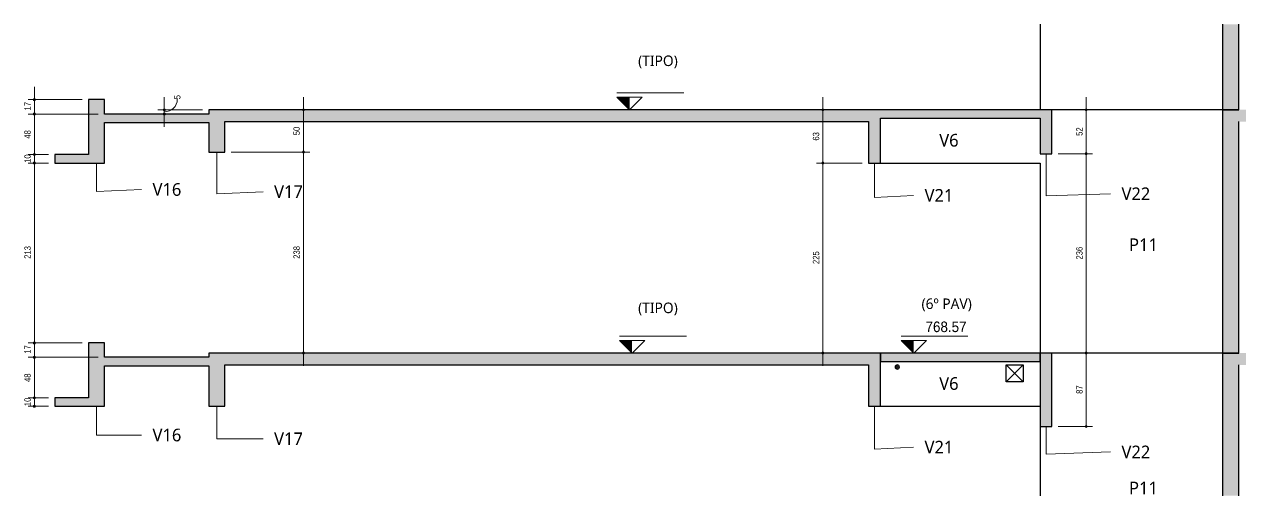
# Model space of a CAD drawing. Header units: centimetres. Extents: x -1968 to 25888, y -1244 to 84208.
# Drawn here: x 19089 to 20526, y 76688 to 77246 of the extents above; entities that cross this region are included whole.
import ezdxf

# ---------------------------------------------------------------- set-up
doc = ezdxf.new("R2010")
doc.units = ezdxf.units.CM
for name, color, linetype, lineweight in [('A-ANNO-DIMS', 7, 'Continuous', 9), ('A-ANNO-DIMS-50', 7, 'Continuous', 9), ('A-FLOR', 7, 'Continuous', 18), ('A-GENM', 7, 'Continuous', 18), ('G-ANNO-DIMS', 7, 'Continuous', 9), ('G-ANNO-TEXT', 7, 'Continuous', 9), ('S-BEAM', 7, 'Continuous', 18), ('S-BEAM-IDEN', 7, 'Continuous', 9), ('S-COLS', 7, 'Continuous', 18), ('S-COLS-IDEN', 7, 'Continuous', 9)]:
    doc.layers.add(name, color=color, linetype=linetype, lineweight=lineweight)
doc.styles.add('Fira Sans', font='', dxfattribs={"width": 0.9, "height": 7.5})
doc.styles.add('Fira Sans_5', font='', dxfattribs={"width": 0.95, "height": 12.5})
doc.styles.add('Gadugi_1', font='gadugi.ttf', dxfattribs={"height": 15})
doc.styles.add('Gadugi_3', font='gadugi.ttf', dxfattribs={"height": 12.5})
doc.styles.add('Gadugi_7', font='gadugi.ttf', dxfattribs={"height": 0.05})
doc.styles.get('Fira Sans').set_extended_font_data('Fira Sans')
doc.styles.get('Fira Sans_5').set_extended_font_data('Fira Sans')
doc.dimstyles.new('PED_R80_1_5mm_ACIMA_As_ESQ__R00_2', dxfattribs={"dimscale": 30.48, "dimtxt": 10.229846, "dimasz": 0.328084, "dimexe": 0.246063, "dimexo": 0.246063, "dimgap": 0.049213, "dimtad": 1, "dimdec": 1, "dimrnd": 0.5, "dimdsep": 46, "dimtxsty": 'Fira Sans', "dimblk1": 'DOTSMALL', "dimblk2": 'DOTSMALL', "dimsah": 1, "dimcen": 0.09, "dimdle": 0.492126, "dimazin": 0, "dimtfac": 1, "dimtdec": 4, "dimtix": 1, "dimtmove": 1, "dimatfit": 3, "dimfxl": 1, "dimtvp": 1, "dimtolj": 1, "dimtzin": 0, "dimarcsym": 2})
doc.dimstyles.new('PED_R80_1_5mm_ACIMA_As_ESQ__R00_3', dxfattribs={"dimscale": 30.48, "dimtxt": 10.229846, "dimasz": 0.328084, "dimexe": 0.246063, "dimexo": 0.246063, "dimgap": 0.049213, "dimtad": 1, "dimdec": 1, "dimrnd": 0.5, "dimdsep": 46, "dimtxsty": 'Fira Sans', "dimblk1": 'DOTSMALL', "dimblk2": 'DOTSMALL', "dimsah": 1, "dimcen": 0.09, "dimdle": 0.492126, "dimazin": 0, "dimtfac": 1, "dimtdec": 4, "dimtix": 1, "dimtmove": 0, "dimatfit": 3, "dimfxl": 1, "dimtvp": 1, "dimtolj": 1, "dimtzin": 0, "dimarcsym": 2})

# ---------------------------------------------------------------- blocks, each defined once
blk = doc.blocks.new('PED_FURO_CIRCULAR_R04_2020 _INSTÂNCIA_ - FURO CIRC-3742523-CT002 L -CORTE B-B')
at = {"layer": 'A-GENM', "color": 253, "lineweight": 25, "true_color": 0xaaaaaa}
for p, q in [((-145, 76840.5), (-140, 76840.5)), ((-142.5, 76838), (-142.5, 76843))]:
    blk.add_line(p, q, dxfattribs=at)
blk = doc.blocks.new('PED_FURO_RETANGULAR_R04_2020 _INSTÂNCIA_ - FURO RET-3746569-CT002 L -CORTE B-B')
at = {"layer": 'A-GENM', "color": 253, "lineweight": 25, "true_color": 0xaaaaaa}
for p, q in [((551.7, 76823), (531.7, 76843)), ((531.7, 76823), (551.7, 76843))]:
    blk.add_line(p, q, dxfattribs=at)
blk = doc.blocks.new('DIMBLOCK449-CT002 L -CORTE B-B')
at = {"layer": 'A-ANNO-DIMS-50', "true_color": 0x000032}
h = blk.add_hatch(color=178, dxfattribs=at)
edge = h.paths.add_edge_path(flags=0)
edge.add_arc((20345.1, 77145), 1.25, 0, 360)
h = blk.add_hatch(color=178, dxfattribs=at)
edge = h.paths.add_edge_path(flags=0)
edge.add_arc((20345.1, 77093), 1.25, 0, 360)
at = {"layer": 'A-ANNO-DIMS-50', "color": 178, "true_color": 0x000032}
for p, q in [((20345.1, 77160), (20345.1, 77093)), ((20312, 77145), (20352.6, 77145)), ((20345.1, 77145), (20312, 77145)), ((20312, 77093), (20352.6, 77093)), ((20345.1, 77093), (20312, 77093))]:
    blk.add_line(p, q, dxfattribs=at)
for centre in [(20345.1, 77145), (20345.1, 77093)]:
    blk.add_circle(centre, 1.25, dxfattribs=at)
at = {"layer": 'A-ANNO-DIMS-50', "color": 0, "insert": (20333.2, 77114.2), "char_height": 7.5, "width": 11.489, "attachment_point": 1, "rotation": 90, "line_spacing_factor": 1.049215, "style": 'Fira Sans'}
blk.add_mtext('52', dxfattribs=at)
blk = doc.blocks.new('_DotSmall')
at = {"color": 0, "linetype": 'ByBlock', "const_width": 0.5}
blk.add_lwpolyline([(-0.0625, 0, 1), (0.0625, 0, 1)], format="xyb", close=True, dxfattribs=at)
blk = doc.blocks.new('DIMBLOCK450-CT002 L -CORTE B-B')
at = {"layer": 'A-ANNO-DIMS-50', "true_color": 0x000032}
h = blk.add_hatch(color=178, dxfattribs=at)
edge = h.paths.add_edge_path(flags=0)
edge.add_arc((20345.1, 77093), 1.25, 0, 360)
h = blk.add_hatch(color=178, dxfattribs=at)
edge = h.paths.add_edge_path(flags=0)
edge.add_arc((20345.1, 76857), 1.25, 0, 360)
at = {"layer": 'A-ANNO-DIMS-50', "color": 178, "true_color": 0x000032}
for p, q in [((20312, 77093), (20352.6, 77093)), ((20345.1, 77093), (20312, 77093)), ((20345.1, 77093), (20345.1, 76857)), ((20339.4, 76857), (20352.6, 76857)), ((20345.1, 76857), (20339.4, 76857))]:
    blk.add_line(p, q, dxfattribs=at)
for centre in [(20345.1, 77093), (20345.1, 76857)]:
    blk.add_circle(centre, 1.25, dxfattribs=at)
at = {"layer": 'A-ANNO-DIMS-50', "color": 0, "insert": (20333.2, 76967.7), "char_height": 7.5, "width": 17.627, "attachment_point": 1, "rotation": 90, "line_spacing_factor": 1.049215, "style": 'Fira Sans'}
blk.add_mtext('236', dxfattribs=at)
blk = doc.blocks.new('DIMBLOCK451-CT002 L -CORTE B-B')
at = {"layer": 'A-ANNO-DIMS-50', "true_color": 0x000032}
h = blk.add_hatch(color=178, dxfattribs=at)
edge = h.paths.add_edge_path(flags=0)
edge.add_arc((20345.1, 76857), 1.25, 0, 360)
h = blk.add_hatch(color=178, dxfattribs=at)
edge = h.paths.add_edge_path(flags=0)
edge.add_arc((20345.1, 76770), 1.25, 0, 360)
at = {"layer": 'A-ANNO-DIMS-50', "color": 178, "true_color": 0x000032}
for p, q in [((20339.4, 76857), (20352.6, 76857)), ((20345.1, 76857), (20339.4, 76857)), ((20345.1, 76857), (20345.1, 76770)), ((20312, 76770), (20352.6, 76770)), ((20345.1, 76770), (20312, 76770))]:
    blk.add_line(p, q, dxfattribs=at)
for centre in [(20345.1, 76857), (20345.1, 76770)]:
    blk.add_circle(centre, 1.25, dxfattribs=at)
at = {"layer": 'A-ANNO-DIMS-50', "color": 0, "insert": (20333.2, 76808.7), "char_height": 7.5, "width": 11.489, "attachment_point": 1, "rotation": 90, "line_spacing_factor": 1.049215, "style": 'Fira Sans'}
blk.add_mtext('87', dxfattribs=at)
blk = doc.blocks.new('DIMBLOCK463-CT002 L -CORTE B-B')
at = {"layer": 'A-ANNO-DIMS-50', "true_color": 0x000032}
h = blk.add_hatch(color=178, dxfattribs=at)
edge = h.paths.add_edge_path(flags=0)
edge.add_arc((19100.5, 77157), 1.25, 0, 360)
h = blk.add_hatch(color=178, dxfattribs=at)
edge = h.paths.add_edge_path(flags=0)
edge.add_arc((19100.5, 77140), 1.25, 0, 360)
at = {"layer": 'A-ANNO-DIMS-50', "color": 178, "true_color": 0x000032}
for p, q in [((19100.5, 77172), (19100.5, 77140)), ((19157, 77157), (19093, 77157)), ((19100.5, 77157), (19157, 77157)), ((19176, 77140), (19093, 77140)), ((19100.5, 77140), (19176, 77140))]:
    blk.add_line(p, q, dxfattribs=at)
for centre in [(19100.5, 77157), (19100.5, 77140)]:
    blk.add_circle(centre, 1.25, dxfattribs=at)
at = {"layer": 'A-ANNO-DIMS-50', "color": 0, "insert": (19088.6, 77144.2), "char_height": 7.5, "width": 10.23, "attachment_point": 1, "rotation": 90, "line_spacing_factor": 1.049215, "style": 'Fira Sans'}
blk.add_mtext('17', dxfattribs=at)
blk = doc.blocks.new('DIMBLOCK464-CT002 L -CORTE B-B')
at = {"layer": 'A-ANNO-DIMS-50', "true_color": 0x000032}
h = blk.add_hatch(color=178, dxfattribs=at)
edge = h.paths.add_edge_path(flags=0)
edge.add_arc((19100.5, 77140), 1.25, 0, 360)
h = blk.add_hatch(color=178, dxfattribs=at)
edge = h.paths.add_edge_path(flags=0)
edge.add_arc((19100.5, 77092), 1.25, 0, 360)
at = {"layer": 'A-ANNO-DIMS-50', "color": 178, "true_color": 0x000032}
for p, q in [((19176, 77140), (19093, 77140)), ((19100.5, 77140), (19100.5, 77092)), ((19100.5, 77140), (19176, 77140)), ((19117, 77092), (19093, 77092)), ((19100.5, 77092), (19117, 77092))]:
    blk.add_line(p, q, dxfattribs=at)
for centre in [(19100.5, 77140), (19100.5, 77092)]:
    blk.add_circle(centre, 1.25, dxfattribs=at)
at = {"layer": 'A-ANNO-DIMS-50', "color": 0, "insert": (19088.6, 77110.8), "char_height": 7.5, "width": 12.433, "attachment_point": 1, "rotation": 90, "line_spacing_factor": 1.049215, "style": 'Fira Sans'}
blk.add_mtext('48', dxfattribs=at)
blk = doc.blocks.new('DIMBLOCK465-CT002 L -CORTE B-B')
at = {"layer": 'A-ANNO-DIMS-50', "true_color": 0x000032}
h = blk.add_hatch(color=178, dxfattribs=at)
edge = h.paths.add_edge_path(flags=0)
edge.add_arc((19100.5, 77092), 1.25, 0, 360)
h = blk.add_hatch(color=178, dxfattribs=at)
edge = h.paths.add_edge_path(flags=0)
edge.add_arc((19100.5, 77082), 1.25, 0, 360)
at = {"layer": 'A-ANNO-DIMS-50', "color": 178, "true_color": 0x000032}
for p, q in [((19117, 77092), (19093, 77092)), ((19117, 77082), (19093, 77082)), ((19100.5, 77092), (19100.5, 77082)), ((19100.5, 77092), (19117, 77092)), ((19100.5, 77082), (19117, 77082))]:
    blk.add_line(p, q, dxfattribs=at)
for centre in [(19100.5, 77092), (19100.5, 77082)]:
    blk.add_circle(centre, 1.25, dxfattribs=at)
at = {"layer": 'A-ANNO-DIMS-50', "color": 0, "insert": (19088.6, 77082.2), "char_height": 7.5, "width": 11.489, "attachment_point": 1, "rotation": 90, "line_spacing_factor": 1.049215, "style": 'Fira Sans'}
blk.add_mtext('10', dxfattribs=at)
blk = doc.blocks.new('DIMBLOCK466-CT002 L -CORTE B-B')
at = {"layer": 'A-ANNO-DIMS-50', "true_color": 0x000032}
h = blk.add_hatch(color=178, dxfattribs=at)
edge = h.paths.add_edge_path(flags=0)
edge.add_arc((19100.5, 77082), 1.25, 0, 360)
h = blk.add_hatch(color=178, dxfattribs=at)
edge = h.paths.add_edge_path(flags=0)
edge.add_arc((19100.5, 76869), 1.25, 0, 360)
at = {"layer": 'A-ANNO-DIMS-50', "color": 178, "true_color": 0x000032}
for p, q in [((19117, 77082), (19093, 77082)), ((19100.5, 77082), (19100.5, 76869)), ((19100.5, 77082), (19117, 77082)), ((19157, 76869), (19093, 76869)), ((19100.5, 76869), (19157, 76869))]:
    blk.add_line(p, q, dxfattribs=at)
for centre in [(19100.5, 77082), (19100.5, 76869)]:
    blk.add_circle(centre, 1.25, dxfattribs=at)
at = {"layer": 'A-ANNO-DIMS-50', "color": 0, "insert": (19088.6, 76968.6), "char_height": 7.5, "width": 16.525, "attachment_point": 1, "rotation": 90, "line_spacing_factor": 1.049215, "style": 'Fira Sans'}
blk.add_mtext('213', dxfattribs=at)
blk = doc.blocks.new('DIMBLOCK467-CT002 L -CORTE B-B')
at = {"layer": 'A-ANNO-DIMS-50', "true_color": 0x000032}
h = blk.add_hatch(color=178, dxfattribs=at)
edge = h.paths.add_edge_path(flags=0)
edge.add_arc((19100.5, 76869), 1.25, 0, 360)
h = blk.add_hatch(color=178, dxfattribs=at)
edge = h.paths.add_edge_path(flags=0)
edge.add_arc((19100.5, 76852), 1.25, 0, 360)
at = {"layer": 'A-ANNO-DIMS-50', "color": 178, "true_color": 0x000032}
for p, q in [((19157, 76869), (19093, 76869)), ((19100.5, 76869), (19100.5, 76852)), ((19100.5, 76869), (19157, 76869)), ((19176, 76852), (19093, 76852)), ((19100.5, 76852), (19176, 76852))]:
    blk.add_line(p, q, dxfattribs=at)
for centre in [(19100.5, 76869), (19100.5, 76852)]:
    blk.add_circle(centre, 1.25, dxfattribs=at)
at = {"layer": 'A-ANNO-DIMS-50', "color": 0, "insert": (19088.6, 76856.2), "char_height": 7.5, "width": 10.23, "attachment_point": 1, "rotation": 90, "line_spacing_factor": 1.049215, "style": 'Fira Sans'}
blk.add_mtext('17', dxfattribs=at)
blk = doc.blocks.new('DIMBLOCK468-CT002 L -CORTE B-B')
at = {"layer": 'A-ANNO-DIMS-50', "true_color": 0x000032}
h = blk.add_hatch(color=178, dxfattribs=at)
edge = h.paths.add_edge_path(flags=0)
edge.add_arc((19100.5, 76852), 1.25, 0, 360)
h = blk.add_hatch(color=178, dxfattribs=at)
edge = h.paths.add_edge_path(flags=0)
edge.add_arc((19100.5, 76804), 1.25, 0, 360)
at = {"layer": 'A-ANNO-DIMS-50', "color": 178, "true_color": 0x000032}
for p, q in [((19176, 76852), (19093, 76852)), ((19100.5, 76852), (19100.5, 76804)), ((19100.5, 76852), (19176, 76852)), ((19117, 76804), (19093, 76804)), ((19100.5, 76804), (19117, 76804))]:
    blk.add_line(p, q, dxfattribs=at)
for centre in [(19100.5, 76852), (19100.5, 76804)]:
    blk.add_circle(centre, 1.25, dxfattribs=at)
at = {"layer": 'A-ANNO-DIMS-50', "color": 0, "insert": (19088.6, 76822.8), "char_height": 7.5, "width": 12.433, "attachment_point": 1, "rotation": 90, "line_spacing_factor": 1.049215, "style": 'Fira Sans'}
blk.add_mtext('48', dxfattribs=at)
blk = doc.blocks.new('DIMBLOCK469-CT002 L -CORTE B-B')
at = {"layer": 'A-ANNO-DIMS-50', "true_color": 0x000032}
h = blk.add_hatch(color=178, dxfattribs=at)
edge = h.paths.add_edge_path(flags=0)
edge.add_arc((19100.5, 76804), 1.25, 0, 360)
h = blk.add_hatch(color=178, dxfattribs=at)
edge = h.paths.add_edge_path(flags=0)
edge.add_arc((19100.5, 76794), 1.25, 0, 360)
at = {"layer": 'A-ANNO-DIMS-50', "color": 178, "true_color": 0x000032}
for p, q in [((19117, 76804), (19093, 76804)), ((19117, 76794), (19093, 76794)), ((19100.5, 76804), (19100.5, 76794)), ((19100.5, 76804), (19117, 76804)), ((19100.5, 76794), (19117, 76794))]:
    blk.add_line(p, q, dxfattribs=at)
for centre in [(19100.5, 76804), (19100.5, 76794)]:
    blk.add_circle(centre, 1.25, dxfattribs=at)
at = {"layer": 'A-ANNO-DIMS-50', "color": 0, "insert": (19088.6, 76794.2), "char_height": 7.5, "width": 11.489, "attachment_point": 1, "rotation": 90, "line_spacing_factor": 1.049215, "style": 'Fira Sans'}
blk.add_mtext('10', dxfattribs=at)
blk = doc.blocks.new('DIMBLOCK470-CT002 L -CORTE B-B')
at = {"layer": 'A-ANNO-DIMS-50', "true_color": 0x000032}
h = blk.add_hatch(color=178, dxfattribs=at)
edge = h.paths.add_edge_path(flags=0)
edge.add_arc((19418.9, 77145), 1.25, 0, 360)
h = blk.add_hatch(color=178, dxfattribs=at)
edge = h.paths.add_edge_path(flags=0)
edge.add_arc((19418.9, 77095), 1.25, 0, 360)
at = {"layer": 'A-ANNO-DIMS-50', "color": 178, "true_color": 0x000032}
for p, q in [((19418.9, 77160), (19418.9, 77095)), ((19413.1, 77145), (19426.4, 77145)), ((19418.9, 77145), (19413.1, 77145)), ((19333.5, 77095), (19426.4, 77095)), ((19418.9, 77095), (19333.5, 77095))]:
    blk.add_line(p, q, dxfattribs=at)
for centre in [(19418.9, 77145), (19418.9, 77095)]:
    blk.add_circle(centre, 1.25, dxfattribs=at)
at = {"layer": 'A-ANNO-DIMS-50', "color": 0, "insert": (19407, 77114.9), "char_height": 7.5, "width": 12.276, "attachment_point": 1, "rotation": 90, "line_spacing_factor": 1.049215, "style": 'Fira Sans'}
blk.add_mtext('50', dxfattribs=at)
blk = doc.blocks.new('DIMBLOCK471-CT002 L -CORTE B-B')
at = {"layer": 'A-ANNO-DIMS-50', "true_color": 0x000032}
h = blk.add_hatch(color=178, dxfattribs=at)
edge = h.paths.add_edge_path(flags=0)
edge.add_arc((19418.9, 77095), 1.25, 0, 360)
h = blk.add_hatch(color=178, dxfattribs=at)
edge = h.paths.add_edge_path(flags=0)
edge.add_arc((19418.9, 76857), 1.25, 0, 360)
at = {"layer": 'A-ANNO-DIMS-50', "color": 178, "true_color": 0x000032}
for p, q in [((19333.5, 77095), (19426.4, 77095)), ((19418.9, 77095), (19333.5, 77095)), ((19418.9, 77095), (19418.9, 76842)), ((19413.1, 76857), (19426.4, 76857)), ((19418.9, 76857), (19413.1, 76857))]:
    blk.add_line(p, q, dxfattribs=at)
for centre in [(19418.9, 77095), (19418.9, 76857)]:
    blk.add_circle(centre, 1.25, dxfattribs=at)
at = {"layer": 'A-ANNO-DIMS-50', "color": 0, "insert": (19407, 76968.6), "char_height": 7.5, "width": 17.784, "attachment_point": 1, "rotation": 90, "line_spacing_factor": 1.049215, "style": 'Fira Sans'}
blk.add_mtext('238', dxfattribs=at)
blk = doc.blocks.new('DIMBLOCK472-CT002 L -CORTE B-B')
at = {"layer": 'A-ANNO-DIMS-50', "true_color": 0x000032}
h = blk.add_hatch(color=178, dxfattribs=at)
edge = h.paths.add_edge_path(flags=0)
edge.add_arc((20033.5, 77145), 1.25, 0, 360)
h = blk.add_hatch(color=178, dxfattribs=at)
edge = h.paths.add_edge_path(flags=0)
edge.add_arc((20033.5, 77082), 1.25, 0, 360)
at = {"layer": 'A-ANNO-DIMS-50', "color": 178, "true_color": 0x000032}
for p, q in [((20033.5, 77160), (20033.5, 77082)), ((20027.7, 77145), (20041, 77145)), ((20033.5, 77145), (20027.7, 77145)), ((20080, 77082), (20026, 77082)), ((20033.5, 77082), (20080, 77082))]:
    blk.add_line(p, q, dxfattribs=at)
for centre in [(20033.5, 77145), (20033.5, 77082)]:
    blk.add_circle(centre, 1.25, dxfattribs=at)
at = {"layer": 'A-ANNO-DIMS-50', "color": 0, "insert": (20021.6, 77108.5), "char_height": 7.5, "width": 11.961, "attachment_point": 1, "rotation": 90, "line_spacing_factor": 1.049215, "style": 'Fira Sans'}
blk.add_mtext('63', dxfattribs=at)
blk = doc.blocks.new('DIMBLOCK473-CT002 L -CORTE B-B')
at = {"layer": 'A-ANNO-DIMS-50', "true_color": 0x000032}
h = blk.add_hatch(color=178, dxfattribs=at)
edge = h.paths.add_edge_path(flags=0)
edge.add_arc((20033.5, 77082), 1.25, 0, 360)
h = blk.add_hatch(color=178, dxfattribs=at)
edge = h.paths.add_edge_path(flags=0)
edge.add_arc((20033.5, 76857), 1.25, 0, 360)
at = {"layer": 'A-ANNO-DIMS-50', "color": 178, "true_color": 0x000032}
for p, q in [((20080, 77082), (20026, 77082)), ((20033.5, 77082), (20033.5, 76842)), ((20033.5, 77082), (20080, 77082)), ((20027.7, 76857), (20041, 76857)), ((20033.5, 76857), (20027.7, 76857))]:
    blk.add_line(p, q, dxfattribs=at)
for centre in [(20033.5, 77082), (20033.5, 76857)]:
    blk.add_circle(centre, 1.25, dxfattribs=at)
at = {"layer": 'A-ANNO-DIMS-50', "color": 0, "insert": (20021.6, 76962.4), "char_height": 7.5, "width": 17.155, "attachment_point": 1, "rotation": 90, "line_spacing_factor": 1.049215, "style": 'Fira Sans'}
blk.add_mtext('225', dxfattribs=at)
blk = doc.blocks.new('DIMBLOCK474-CT002 L -CORTE B-B')
at = {"layer": 'A-ANNO-DIMS-50', "true_color": 0x000032}
h = blk.add_hatch(color=178, dxfattribs=at)
edge = h.paths.add_edge_path(flags=0)
edge.add_arc((19254.2, 77145), 1.25, 0, 360)
h = blk.add_hatch(color=178, dxfattribs=at)
edge = h.paths.add_edge_path(flags=0)
edge.add_arc((19254.2, 77140), 1.25, 0, 360)
at = {"layer": 'A-ANNO-DIMS-50', "color": 178, "true_color": 0x000032}
for p, q in [((19254.2, 77160), (19254.2, 77125)), ((19299.5, 77145), (19246.7, 77145)), ((19248.5, 77140), (19261.7, 77140)), ((19254.2, 77140), (19248.5, 77140)), ((19254.2, 77145), (19299.5, 77145))]:
    blk.add_line(p, q, dxfattribs=at)
for centre in [(19254.2, 77145), (19254.2, 77140)]:
    blk.add_circle(centre, 1.25, dxfattribs=at)
blk.add_ellipse((19254.2, 77157.4), major_axis=(15.4, 0), ratio=0.968077, start_param=4.712389, end_param=6.283185, dxfattribs=at)
at = {"layer": 'A-ANNO-DIMS-50', "color": 0, "insert": (19265.8, 77157.4), "char_height": 7.5, "width": 5.823, "attachment_point": 1, "rotation": 90, "line_spacing_factor": 1.049215, "style": 'Fira Sans'}
blk.add_mtext('5', dxfattribs=at)
blk = doc.blocks.new('Elevações de ponto - SIMBOLO DE NÍVEL-CORTE-2219088-CT002 L -CORTE B-B')
at = {"layer": 'G-ANNO-DIMS'}
blk.add_hatch(color=256, dxfattribs=at).paths.add_polyline_path([(-996.7, 77160), (-996.7, 77145), (-1011.7, 77160)], flags=0)
for p, q in [((-932.6, 77165.1), (-1011.7, 77165.1)), ((-996.7, 77145), (-1011.7, 77160)), ((-1011.7, 77160), (-981.7, 77160)), ((-981.7, 77160), (-996.7, 77145))]:
    blk.add_line(p, q, dxfattribs=at)

msp = doc.modelspace()

# ---------------------------------------------------------------- hatches: boundary and pattern name
at = {"layer": 'A-FLOR', "true_color": 0xa6a6a6}
for points in [[(19183.5, 77130), (19307, 77130), (19307, 77140), (19183.5, 77140), (19183.5, 77131)], [(20290.5, 77135), (20290.5, 77145), (20101.5, 77145), (20101.5, 77135), (20273.63, 77135)], [(19164.5, 77082), (19164.5, 77092), (19124.5, 77092), (19124.5, 77082)], [(19307, 76842), (19307, 76852), (19183.5, 76852), (19183.5, 76842)], [(20250.5, 76847), (20290.5, 76847), (20290.5, 76857), (20101.5, 76857), (20101.5, 76847), (20175.3, 76847)], [(19164.5, 76794), (19164.5, 76804), (19124.5, 76804), (19124.5, 76794)]]:
    msp.add_hatch(color=253, dxfattribs=at).paths.add_polyline_path(points, flags=0)
h = msp.add_hatch(color=253, dxfattribs=at)
h.paths.add_polyline_path([(20677.5, 77131), (20677.5, 77145), (20525.5, 77145), (20525.5, 77131), (20537.92, 77131)], flags=0)
h.paths.add_polyline_path([(19812.67, 77131), (20087.5, 77131), (20087.5, 77145), (19326, 77145), (19326, 77131)], flags=0)
h = msp.add_hatch(color=253, dxfattribs=at)
h.paths.add_polyline_path([(19326, 76843), (20087.5, 76843), (20087.5, 76857), (19326, 76857)], flags=0)
h.paths.add_polyline_path([(20677.5, 76843), (20677.5, 76857), (20525.5, 76857), (20525.5, 76843), (20537.92, 76843)], flags=0)
at = {"layer": 'S-BEAM', "true_color": 0xa6a6a6}
for points in [[(19183.5, 77082), (19183.5, 77157), (19164.5, 77157), (19164.5, 77082)], [(19307, 77095), (19326, 77095), (19326, 77145), (19307, 77145), (19307, 77130)], [(20101.5, 77082), (20101.5, 77145), (20087.5, 77145), (20087.5, 77082)], [(20304.5, 77093), (20304.5, 77145), (20290.5, 77145), (20290.5, 77093), (20296.17, 77093)], [(19183.5, 76794), (19183.5, 76869), (19164.5, 76869), (19164.5, 76794)], [(19307, 76794), (19326, 76794), (19326, 76857), (19307, 76857), (19307, 76842)], [(20101.5, 76794), (20101.5, 76857), (20087.5, 76857), (20087.5, 76794)], [(20304.5, 76770), (20304.5, 76857), (20290.5, 76857), (20290.5, 76770), (20296.17, 76770)]]:
    msp.add_hatch(color=253, dxfattribs=at).paths.add_polyline_path(points, flags=0)
at = {"layer": 'S-COLS', "true_color": 0xa6a6a6}
for points in [[(20506.5, 77145), (20525.5, 77145), (20525.5, 77246.23), (20506.5, 77246.23)], [(20506.5, 76857), (20525.5, 76857), (20525.5, 77145), (20506.5, 77145), (20506.5, 76967.17)], [(20506.5, 76688.1), (20525.5, 76688.1), (20525.5, 76857), (20506.5, 76857)]]:
    msp.add_hatch(color=253, dxfattribs=at).paths.add_polyline_path(points, flags=0)

# ---------------------------------------------------------------- linework, layer by layer
at = {"layer": 'A-FLOR', "lineweight": 25}
for p, q in [((19307, 77140), (19183.5, 77140)), ((20087.5, 77145), (19326, 77145)), ((20290.5, 77145), (20101.5, 77145)), ((19183.5, 77130), (19307, 77130)), ((19326, 77131), (20087.5, 77131)), ((20101.5, 77135), (20290.5, 77135)), ((19164.5, 77092), (19124.5, 77092)), ((19124.5, 77092), (19124.5, 77082)), ((19124.5, 77082), (19164.5, 77082)), ((19307, 76852), (19183.5, 76852)), ((20087.5, 76857), (19326, 76857)), ((20290.5, 76857), (20101.5, 76857)), ((20101.5, 76857), (20101.5, 76847)), ((20290.5, 76847), (20290.5, 76857)), ((19183.5, 76842), (19307, 76842)), ((19326, 76843), (20087.5, 76843)), ((20101.5, 76847), (20290.5, 76847)), ((19164.5, 76804), (19124.5, 76804)), ((19124.5, 76804), (19124.5, 76794)), ((19124.5, 76794), (19164.5, 76794))]:
    msp.add_line(p, q, dxfattribs=at)
at = {"layer": 'S-BEAM', "lineweight": 25}
for p, q in [((19183.5, 77157), (19164.5, 77157)), ((19164.5, 77157), (19164.5, 77092)), ((19183.5, 77140), (19183.5, 77157)), ((19326, 77145), (19307, 77145)), ((19307, 77145), (19307, 77140)), ((20101.5, 77145), (20087.5, 77145)), ((20304.5, 77145), (20290.5, 77145)), ((20304.5, 77093), (20304.5, 77145)), ((19183.5, 77082), (19183.5, 77130)), ((19307, 77130), (19307, 77095)), ((19326, 77095), (19326, 77131)), ((20087.5, 77131), (20087.5, 77082)), ((20101.5, 77082), (20101.5, 77135)), ((20290.5, 77135), (20290.5, 77093)), ((19307, 77095), (19326, 77095)), ((19164.5, 77082), (19183.5, 77082)), ((20087.5, 77082), (20101.5, 77082)), ((20101.5, 77082), (20290.5, 77082)), ((20290.5, 77093), (20304.5, 77093)), ((19183.5, 76869), (19164.5, 76869)), ((19164.5, 76869), (19164.5, 76804)), ((19183.5, 76852), (19183.5, 76869)), ((19326, 76857), (19307, 76857)), ((19307, 76857), (19307, 76852)), ((20101.5, 76857), (20087.5, 76857)), ((20101.5, 76847), (20101.5, 76857)), ((20304.5, 76857), (20290.5, 76857)), ((20290.5, 76857), (20290.5, 76847)), ((20304.5, 76770), (20304.5, 76857)), ((19183.5, 76794), (19183.5, 76842)), ((19307, 76842), (19307, 76794)), ((19326, 76794), (19326, 76843)), ((20087.5, 76843), (20087.5, 76794)), ((20101.5, 76794), (20101.5, 76847)), ((20250.5, 76843), (20270.5, 76843)), ((20250.5, 76823), (20250.5, 76843)), ((20270.5, 76843), (20270.5, 76823)), ((20290.5, 76847), (20290.5, 76770)), ((20270.5, 76823), (20250.5, 76823)), ((19164.5, 76794), (19183.5, 76794)), ((19307, 76794), (19326, 76794)), ((20087.5, 76794), (20101.5, 76794)), ((20101.5, 76794), (20290.5, 76794)), ((20290.5, 76770), (20304.5, 76770))]:
    msp.add_line(p, q, dxfattribs=at)
for start, end in [(90, 270), (270, 90)]:
    msp.add_arc((20121.5, 76840.5), 2.5, start, end, dxfattribs=at)
at = {"layer": 'S-BEAM-IDEN'}
for p, q in [((19316.5, 77095), (19316.5, 77045.43)), ((19174, 77082), (19174, 77048.13)), ((20094.5, 77082), (20094.5, 77041.13)), ((20297.5, 77093), (20297.5, 77043.01)), ((19174, 77048.13), (19227.26, 77050.61)), ((19316.5, 77045.43), (19371.12, 77047.92)), ((20094.5, 77041.13), (20140.81, 77043.61)), ((20297.5, 77043.01), (20373.82, 77045.5)), ((19174, 76794), (19174, 76759.91)), ((19316.5, 76794), (19316.5, 76755.44)), ((20094.5, 76794), (20094.5, 76743.09)), ((20297.5, 76770), (20297.5, 76737.4)), ((19174, 76759.91), (19227.26, 76759.91)), ((19316.5, 76755.44), (19371.12, 76755.44)), ((20094.5, 76743.09), (20140.81, 76745.57)), ((20297.5, 76737.4), (20373.82, 76739.89))]:
    msp.add_line(p, q, dxfattribs=at)
at = {"layer": 'S-COLS', "lineweight": 25}
for p, q in [((20290.5, 77246.23), (20290.5, 77145)), ((20506.5, 77246.23), (20506.5, 77145)), ((20525.5, 77145), (20525.5, 77246.23)), ((20506.5, 77145), (20304.5, 77145)), ((20506.5, 77145), (20304.5, 77145)), ((20525.5, 77145), (20506.5, 77145)), ((20506.5, 77145), (20506.5, 76857)), ((20506.5, 77145), (20525.5, 77145)), ((20525.5, 76857), (20525.5, 77131)), ((20290.5, 77082), (20290.5, 76857)), ((20506.5, 76857), (20304.5, 76857)), ((20506.5, 76857), (20304.5, 76857)), ((20506.5, 76857), (20525.5, 76857)), ((20525.5, 76857), (20506.5, 76857)), ((20506.5, 76857), (20506.5, 76688.1)), ((20525.5, 76688.1), (20525.5, 76843)), ((20290.5, 76770), (20290.5, 76688.1))]:
    msp.add_line(p, q, dxfattribs=at)

# ---------------------------------------------------------------- block references
at = {"layer": 'A-GENM', "color": 253, "lineweight": 25, "true_color": 0xaaaaaa}
for name, p in [('PED_FURO_CIRCULAR_R04_2020 _INSTÂNCIA_ - FURO CIRC-3742523-CT002 L -CORTE B-B', (20263.99, 0)), ('PED_FURO_RETANGULAR_R04_2020 _INSTÂNCIA_ - FURO RET-3746569-CT002 L -CORTE B-B', (19718.77, 0))]:
    msp.add_blockref(name, p, dxfattribs=at)
at = {"layer": 'G-ANNO-DIMS'}
for p in [(20801.5, 0), (20804.5, -288), (21137.69, -288)]:
    msp.add_blockref('Elevações de ponto - SIMBOLO DE NÍVEL-CORTE-2219088-CT002 L -CORTE B-B', p, dxfattribs=at)

# ---------------------------------------------------------------- texts
at = {"layer": 'G-ANNO-DIMS', "attachment_point": 1}
for s, insert, char_height, width, line_spacing_factor, style in [('771.45', (19842.16, 77165.07), 0.05, 0.2452, 1.02016, 'Gadugi_7'), ('768.57', (20154.92, 76894.31), 12.5, 56.4659, 1.049215, 'Fira Sans_5'), ('768.57', (19845.15, 76877.07), 0.05, 0.2452, 1.02016, 'Gadugi_7')]:
    msp.add_mtext(s, dxfattribs=dict(at, insert=insert, char_height=char_height, width=width, line_spacing_factor=line_spacing_factor, style=style))
at = {"layer": 'G-ANNO-TEXT', "char_height": 12.5, "attachment_point": 1, "style": 'Gadugi_3'}
for s, insert, width in [('(TIPO)', (19814.86, 77209.26), 57.7215), ('(6º PAV)', (20150.22, 76921.63), 78.5654), ('(TIPO)', (19814.86, 76916.76), 57.7215)]:
    msp.add_mtext(s, dxfattribs=dict(at, insert=insert, width=width))
at = {"layer": 'S-BEAM-IDEN', "char_height": 15, "attachment_point": 1, "style": 'Gadugi_1'}
for s, insert, width in [('V6', (20171.14, 77116.41), 30.0633), ('V16', (19240.27, 77058.16), 44.0928), ('V17', (19384.12, 77055.47), 44.0928), ('V21', (20153.82, 77051.16), 44.0928), ('V22', (20386.82, 77053.05), 44.0928), ('V6', (20171.14, 76828.41), 30.0633), ('V16', (19240.27, 76767.46), 44.0928), ('V17', (19384.12, 76762.99), 44.0928), ('V21', (20153.82, 76753.12), 44.0928), ('V22', (20386.82, 76747.44), 44.0928)]:
    msp.add_mtext(s, dxfattribs=dict(at, insert=insert, width=width))
at = {"layer": 'S-COLS-IDEN', "char_height": 15, "width": 42.4894, "attachment_point": 1, "style": 'Gadugi_1'}
for insert in [(20395.75, 76992.76), (20395.75, 76704.76)]:
    msp.add_mtext('P11', dxfattribs=dict(at, insert=insert))

# ---------------------------------------------------------------- dimensions: what is measured, and where the dimension line sits
at = {"layer": 'A-ANNO-DIMS', "color": 178, "true_color": 0x000032}
for base, p1, p2, override, picture, middle in [((19100.52, 77140), (19164.5, 77157), (19183.5, 77140), {"dimpost": '<>', "dimfxl": 25.495098}, 'DIMBLOCK463-CT002 L -CORTE B-B', (19095.22, 77148.5)), ((19418.87, 77095), (19420.64, 77145), (19326, 77095), {"dimpost": '<>', "dimfxl": 107.031814}, 'DIMBLOCK470-CT002 L -CORTE B-B', (19413.56, 77120)), ((20033.48, 77082), (20035.25, 77145), (20087.5, 77082), {"dimpost": '<>', "dimfxl": 81.851801}, 'DIMBLOCK472-CT002 L -CORTE B-B', (20028.16, 77113.5)), ((20345.12, 77093), (20304.5, 77145), (20304.5, 77093), {"dimpost": '<>', "dimfxl": 52}, 'DIMBLOCK449-CT002 L -CORTE B-B', (20339.8, 77119)), ((19100.52, 77092), (19183.5, 77140), (19124.5, 77092), {"dimpost": '<>', "dimfxl": 76.060962}, 'DIMBLOCK464-CT002 L -CORTE B-B', (19095.21, 77116)), ((19418.87, 76857), (19326, 77095), (19420.64, 76857), {"dimpost": '<>', "dimfxl": 256.124597}, 'DIMBLOCK471-CT002 L -CORTE B-B', (19413.56, 76976)), ((20345.12, 76857), (20304.5, 77093), (20346.88, 76857), {"dimpost": '<>', "dimfxl": 239.775071}, 'DIMBLOCK450-CT002 L -CORTE B-B', (20339.8, 76975)), ((19100.52, 77082), (19124.5, 77092), (19124.5, 77082), {"dimpost": '<>', "dimfxl": 10}, 'DIMBLOCK465-CT002 L -CORTE B-B', (19095.21, 77087)), ((19100.52, 76869), (19124.5, 77082), (19164.5, 76869), {"dimpost": '<>', "dimfxl": 216.723748}, 'DIMBLOCK466-CT002 L -CORTE B-B', (19095.21, 76975.5)), ((20033.48, 76857), (20087.5, 77082), (20035.25, 76857), {"dimpost": '<>', "dimfxl": 230.988565}, 'DIMBLOCK473-CT002 L -CORTE B-B', (20028.16, 76969.5)), ((19100.52, 76852), (19164.5, 76869), (19183.5, 76852), {"dimpost": '<>', "dimfxl": 25.495098}, 'DIMBLOCK467-CT002 L -CORTE B-B', (19095.22, 76860.5)), ((19100.52, 76804), (19183.5, 76852), (19124.5, 76804), {"dimpost": '<>', "dimfxl": 76.059187}, 'DIMBLOCK468-CT002 L -CORTE B-B', (19095.21, 76828)), ((20345.12, 76770), (20346.88, 76857), (20304.5, 76770), {"dimpost": '<>', "dimfxl": 96.773369}, 'DIMBLOCK451-CT002 L -CORTE B-B', (20339.8, 76813.5)), ((19100.52, 76794), (19124.5, 76804), (19124.5, 76794), {"dimpost": '<>', "dimfxl": 10}, 'DIMBLOCK469-CT002 L -CORTE B-B', (19095.21, 76799))]:
    dim = msp.add_linear_dim(base=base, p1=p1, p2=p2, angle=90, dimstyle='PED_R80_1_5mm_ACIMA_As_ESQ__R00_3', override=override, dxfattribs=at)
    dim.commit()
    dim.dimension.update_dxf_attribs({"geometry": picture, "text_midpoint": middle})
dim = msp.add_linear_dim(base=(19254.25, 77140), p1=(19307, 77145), p2=(19256.02, 77140), angle=90, dimstyle='PED_R80_1_5mm_ACIMA_As_ESQ__R00_2', override={"dimpost": '<>', "dimfxl": 51.23037}, dxfattribs=at)
dim.commit()
dim.dimension.update_dxf_attribs({"geometry": 'DIMBLOCK474-CT002 L -CORTE B-B', "text_midpoint": (19270.78, 77160.28), "dimtype": 160, "text_rotation": 90})

doc.saveas('drawing.dxf')
